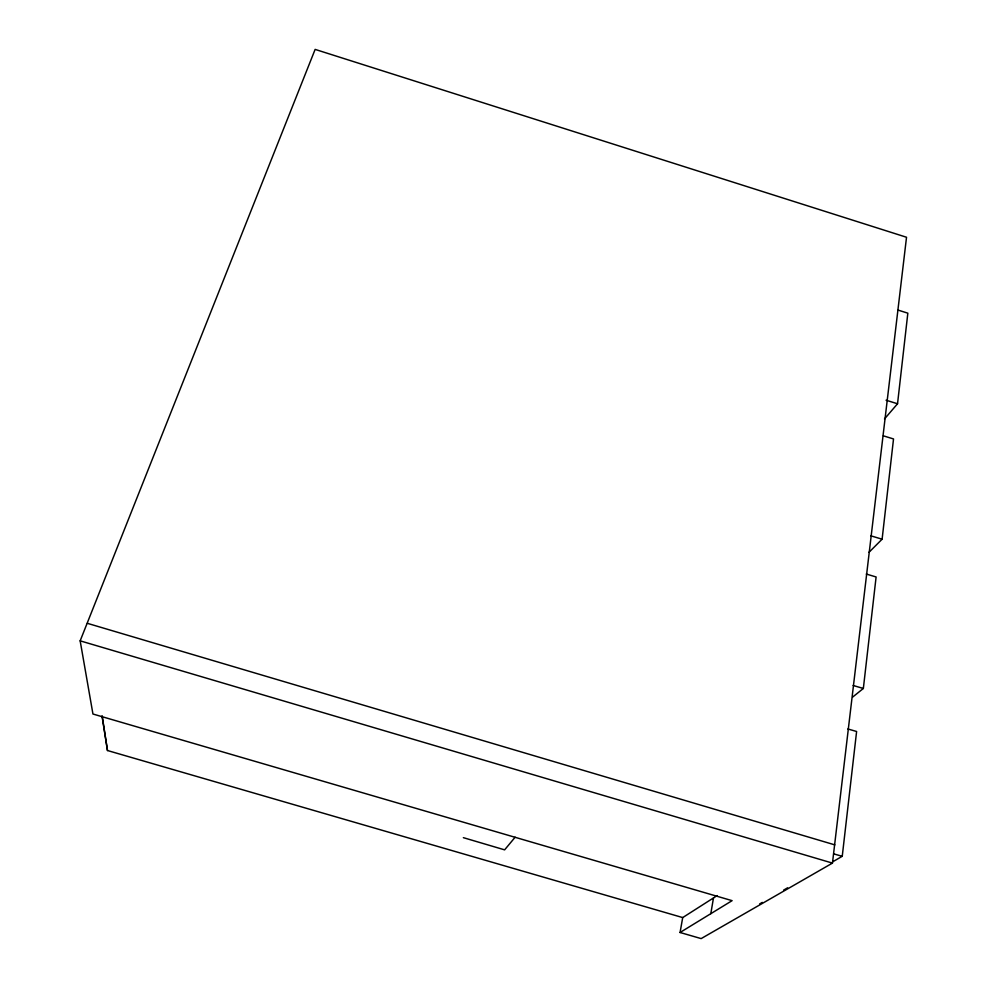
<?xml version="1.0" encoding="UTF-8"?>
<svg xmlns="http://www.w3.org/2000/svg" width="988" height="988" viewBox="0 0 988 988"><rect width="100%" height="100%" fill="white"/><g stroke="black" fill="none" stroke-linecap="round" stroke-linejoin="round"><path stroke-width="1.48" d="M832.921 861.672L842.245 856.3L856.608 731.49L847.828 728.959M852.669 697.059L863.351 688.463L876.109 576.967L866.278 574.04M869.045 552.243L882.111 539.201L893.523 438.944L883.358 435.832M884.507 418.949L897.536 403.759L907.836 313.171L898.178 310.133M680.065 932.487L701.147 938.6L832.452 863.104L906.527 237.256L315.135 49.4L80.164 640.841L92.946 714.015L732.096 900.661L680.065 932.487L682.708 917.58L717.177 895.585M710.817 913.678L713.472 897.944M682.708 917.58L107.482 750.522L102.196 716.053M515.131 837.207L504.621 849.853L463.36 837.663M759.636 903.946L762.304 902.402M783.62 890.114L787.621 887.804M833.786 853.904L842.245 856.3M853.113 685.474L863.351 688.463M80.164 640.841L832.452 863.104M87.389 623.329L834.835 844.876M870.897 535.829L882.111 539.201M886.075 400.226L897.536 403.759M102.048 716.152L107.482 750.522"/></g></svg>
